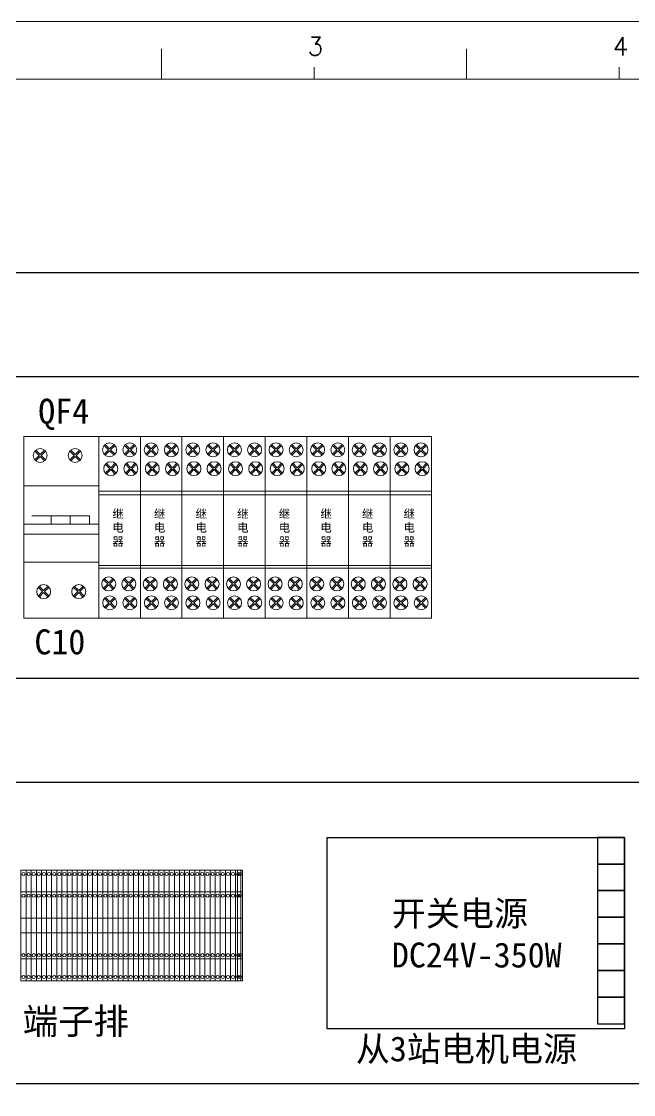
# Model space of a CAD drawing. Header units: millimetres. Extents: x 40430 to 48442, y -3636 to 4180.
# Drawn here: x 42916.2 to 43063.4, y 1406.7 to 1664.8 of the extents above; entities that cross this region are included whole.
import ezdxf

# ---------------------------------------------------------------- set-up
doc = ezdxf.new("R2010")
doc.units = ezdxf.units.MM
doc.styles.add('SIMPLEX', font='SIMPLEX')
doc.styles.get("Standard").update_dxf_attribs({"font": ''})
doc.styles.get('Standard').set_extended_font_data('SimSun')

msp = doc.modelspace()

# ---------------------------------------------------------------- linework, layer by layer
at = {"color": 7, "lineweight": 9}
for p, q in [((42949.9, 1650.86), (42949.9, 1658.19)), ((43023.23, 1650.86), (43023.23, 1658.19)), ((42986.57, 1650.86), (42986.57, 1653.79)), ((43059.9, 1650.86), (43059.9, 1653.79)), ((43369.39, 1650.86), (42810.03, 1650.86))]:
    msp.add_line(p, q, dxfattribs=at)
at = {"lineweight": -2}
for p, q in [((42838.94, 1604.38), (43338.94, 1604.38)), ((42863.94, 1579.38), (43313.94, 1579.38)), ((42863.94, 1506.88), (43313.94, 1506.88)), ((42863.94, 1481.88), (43313.94, 1481.88)), ((42863.94, 1409.38), (43313.94, 1409.38))]:
    msp.add_line(p, q, dxfattribs=at)
at = {"linetype": 'ByBlock', "lineweight": 9}
for p, q in [((42919.43, 1561.47), (42920.49, 1560.41)), ((42919.67, 1561.71), (42920.73, 1560.65)), ((42921.79, 1561.71), (42920.73, 1560.65)), ((42922.03, 1561.47), (42920.97, 1560.41)), ((42927.86, 1561.47), (42928.92, 1560.41)), ((42928.1, 1561.71), (42929.16, 1560.65)), ((42930.22, 1561.71), (42929.16, 1560.65)), ((42930.46, 1561.47), (42929.4, 1560.41)), ((42936.13, 1562.83), (42937.2, 1561.77)), ((42937.2, 1561.77), (42936.13, 1560.71)), ((42936.37, 1563.07), (42937.43, 1562.01)), ((42937.43, 1561.53), (42936.37, 1560.47)), ((42938.49, 1563.07), (42937.43, 1562.01)), ((42937.43, 1561.53), (42938.49, 1560.47)), ((42938.73, 1562.83), (42937.67, 1561.77)), ((42937.67, 1561.77), (42938.73, 1560.71)), ((42940.98, 1562.83), (42942.04, 1561.77)), ((42942.04, 1561.77), (42940.98, 1560.71)), ((42941.22, 1563.07), (42942.28, 1562.01)), ((42942.28, 1561.53), (42941.22, 1560.47)), ((42943.34, 1563.07), (42942.28, 1562.01)), ((42942.28, 1561.53), (42943.34, 1560.47)), ((42943.58, 1562.83), (42942.51, 1561.77)), ((42942.51, 1561.77), (42943.58, 1560.71)), ((42946.13, 1562.83), (42947.2, 1561.77)), ((42947.2, 1561.77), (42946.13, 1560.71)), ((42946.37, 1563.07), (42947.43, 1562.01)), ((42947.43, 1561.53), (42946.37, 1560.47)), ((42948.49, 1563.07), (42947.43, 1562.01)), ((42947.43, 1561.53), (42948.49, 1560.47)), ((42948.73, 1562.83), (42947.67, 1561.77)), ((42947.67, 1561.77), (42948.73, 1560.71)), ((42950.98, 1562.83), (42952.04, 1561.77)), ((42952.04, 1561.77), (42950.98, 1560.71)), ((42951.22, 1563.07), (42952.28, 1562.01)), ((42952.28, 1561.53), (42951.22, 1560.47)), ((42953.34, 1563.07), (42952.28, 1562.01)), ((42952.28, 1561.53), (42953.34, 1560.47)), ((42953.58, 1562.83), (42952.51, 1561.77)), ((42952.51, 1561.77), (42953.58, 1560.71)), ((42956.13, 1562.83), (42957.2, 1561.77)), ((42957.2, 1561.77), (42956.13, 1560.71)), ((42956.37, 1563.07), (42957.43, 1562.01)), ((42957.43, 1561.53), (42956.37, 1560.47)), ((42958.49, 1563.07), (42957.43, 1562.01)), ((42957.43, 1561.53), (42958.49, 1560.47)), ((42958.73, 1562.83), (42957.67, 1561.77)), ((42957.67, 1561.77), (42958.73, 1560.71)), ((42960.98, 1562.83), (42962.04, 1561.77)), ((42962.04, 1561.77), (42960.98, 1560.71)), ((42961.22, 1563.07), (42962.28, 1562.01)), ((42962.28, 1561.53), (42961.22, 1560.47)), ((42963.34, 1563.07), (42962.28, 1562.01)), ((42962.28, 1561.53), (42963.34, 1560.47)), ((42963.58, 1562.83), (42962.51, 1561.77)), ((42962.51, 1561.77), (42963.58, 1560.71)), ((42966.13, 1562.83), (42967.2, 1561.77)), ((42967.2, 1561.77), (42966.13, 1560.71)), ((42966.37, 1563.07), (42967.43, 1562.01)), ((42967.43, 1561.53), (42966.37, 1560.47)), ((42968.49, 1563.07), (42967.43, 1562.01)), ((42967.43, 1561.53), (42968.49, 1560.47)), ((42968.73, 1562.83), (42967.67, 1561.77)), ((42967.67, 1561.77), (42968.73, 1560.71)), ((42970.98, 1562.83), (42972.04, 1561.77)), ((42972.04, 1561.77), (42970.98, 1560.71)), ((42971.22, 1563.07), (42972.28, 1562.01)), ((42972.28, 1561.53), (42971.22, 1560.47)), ((42973.34, 1563.07), (42972.28, 1562.01)), ((42972.28, 1561.53), (42973.34, 1560.47)), ((42973.58, 1562.83), (42972.51, 1561.77)), ((42972.51, 1561.77), (42973.58, 1560.71)), ((42976.13, 1562.83), (42977.2, 1561.77)), ((42977.2, 1561.77), (42976.13, 1560.71)), ((42976.37, 1563.07), (42977.43, 1562.01)), ((42977.43, 1561.53), (42976.37, 1560.47)), ((42978.49, 1563.07), (42977.43, 1562.01)), ((42977.43, 1561.53), (42978.49, 1560.47)), ((42978.73, 1562.83), (42977.67, 1561.77)), ((42977.67, 1561.77), (42978.73, 1560.71)), ((42980.98, 1562.83), (42982.04, 1561.77)), ((42982.04, 1561.77), (42980.98, 1560.71)), ((42981.22, 1563.07), (42982.28, 1562.01)), ((42982.28, 1561.53), (42981.22, 1560.47)), ((42983.34, 1563.07), (42982.28, 1562.01)), ((42982.28, 1561.53), (42983.34, 1560.47)), ((42983.58, 1562.83), (42982.51, 1561.77)), ((42982.51, 1561.77), (42983.58, 1560.71)), ((42986.13, 1562.83), (42987.2, 1561.77)), ((42987.2, 1561.77), (42986.13, 1560.71)), ((42986.37, 1563.07), (42987.43, 1562.01)), ((42987.43, 1561.53), (42986.37, 1560.47)), ((42988.49, 1563.07), (42987.43, 1562.01)), ((42987.43, 1561.53), (42988.49, 1560.47)), ((42988.73, 1562.83), (42987.67, 1561.77)), ((42987.67, 1561.77), (42988.73, 1560.71)), ((42990.98, 1562.83), (42992.04, 1561.77)), ((42992.04, 1561.77), (42990.98, 1560.71)), ((42991.22, 1563.07), (42992.28, 1562.01)), ((42992.28, 1561.53), (42991.22, 1560.47)), ((42993.34, 1563.07), (42992.28, 1562.01)), ((42992.28, 1561.53), (42993.34, 1560.47)), ((42993.58, 1562.83), (42992.51, 1561.77)), ((42992.51, 1561.77), (42993.58, 1560.71)), ((42996.13, 1562.83), (42997.2, 1561.77)), ((42997.2, 1561.77), (42996.13, 1560.71)), ((42996.37, 1563.07), (42997.43, 1562.01)), ((42997.43, 1561.53), (42996.37, 1560.47)), ((42998.49, 1563.07), (42997.43, 1562.01)), ((42997.43, 1561.53), (42998.49, 1560.47)), ((42998.73, 1562.83), (42997.67, 1561.77)), ((42997.67, 1561.77), (42998.73, 1560.71)), ((43000.98, 1562.83), (43002.04, 1561.77)), ((43002.04, 1561.77), (43000.98, 1560.71)), ((43001.22, 1563.07), (43002.28, 1562.01)), ((43002.28, 1561.53), (43001.22, 1560.47)), ((43003.34, 1563.07), (43002.28, 1562.01)), ((43002.28, 1561.53), (43003.34, 1560.47)), ((43003.58, 1562.83), (43002.51, 1561.77)), ((43002.51, 1561.77), (43003.58, 1560.71)), ((43006.13, 1562.83), (43007.2, 1561.77)), ((43007.2, 1561.77), (43006.13, 1560.71)), ((43006.37, 1563.07), (43007.43, 1562.01)), ((43007.43, 1561.53), (43006.37, 1560.47)), ((43008.49, 1563.07), (43007.43, 1562.01)), ((43007.43, 1561.53), (43008.49, 1560.47)), ((43008.73, 1562.83), (43007.67, 1561.77)), ((43007.67, 1561.77), (43008.73, 1560.71)), ((43010.98, 1562.83), (43012.04, 1561.77)), ((43012.04, 1561.77), (43010.98, 1560.71)), ((43011.22, 1563.07), (43012.28, 1562.01)), ((43012.28, 1561.53), (43011.22, 1560.47)), ((43013.34, 1563.07), (43012.28, 1562.01)), ((43012.28, 1561.53), (43013.34, 1560.47)), ((43013.58, 1562.83), (43012.51, 1561.77)), ((43012.51, 1561.77), (43013.58, 1560.71)), ((42920.49, 1560.41), (42919.43, 1559.35)), ((42920.73, 1560.17), (42919.67, 1559.11)), ((42920.73, 1560.17), (42921.79, 1559.11)), ((42920.97, 1560.41), (42922.03, 1559.35)), ((42928.92, 1560.41), (42927.86, 1559.35)), ((42929.16, 1560.17), (42928.1, 1559.11)), ((42929.16, 1560.17), (42930.22, 1559.11)), ((42929.4, 1560.41), (42930.46, 1559.35)), ((42936.4, 1558.29), (42937.46, 1557.23)), ((42937.46, 1557.23), (42936.4, 1556.17)), ((42936.64, 1558.53), (42937.7, 1557.47)), ((42937.7, 1556.99), (42936.64, 1555.93)), ((42938.76, 1558.53), (42937.7, 1557.47)), ((42937.7, 1556.99), (42938.76, 1555.93)), ((42939, 1558.29), (42937.94, 1557.23)), ((42937.94, 1557.23), (42939, 1556.17)), ((42941.24, 1558.29), (42942.3, 1557.23)), ((42942.3, 1557.23), (42941.24, 1556.17)), ((42941.48, 1558.53), (42942.54, 1557.47)), ((42942.54, 1556.99), (42941.48, 1555.93)), ((42943.6, 1558.53), (42942.54, 1557.47)), ((42942.54, 1556.99), (42943.6, 1555.93)), ((42943.84, 1558.29), (42942.78, 1557.23)), ((42942.78, 1557.23), (42943.84, 1556.17)), ((42946.4, 1558.29), (42947.46, 1557.23)), ((42947.46, 1557.23), (42946.4, 1556.17)), ((42946.64, 1558.53), (42947.7, 1557.47)), ((42947.7, 1556.99), (42946.64, 1555.93)), ((42948.76, 1558.53), (42947.7, 1557.47)), ((42947.7, 1556.99), (42948.76, 1555.93)), ((42949, 1558.29), (42947.94, 1557.23)), ((42947.94, 1557.23), (42949, 1556.17)), ((42951.24, 1558.29), (42952.3, 1557.23)), ((42952.3, 1557.23), (42951.24, 1556.17)), ((42951.48, 1558.53), (42952.54, 1557.47)), ((42952.54, 1556.99), (42951.48, 1555.93)), ((42953.6, 1558.53), (42952.54, 1557.47)), ((42952.54, 1556.99), (42953.6, 1555.93)), ((42953.84, 1558.29), (42952.78, 1557.23)), ((42952.78, 1557.23), (42953.84, 1556.17)), ((42956.4, 1558.29), (42957.46, 1557.23)), ((42957.46, 1557.23), (42956.4, 1556.17)), ((42956.64, 1558.53), (42957.7, 1557.47)), ((42957.7, 1556.99), (42956.64, 1555.93)), ((42958.76, 1558.53), (42957.7, 1557.47)), ((42957.7, 1556.99), (42958.76, 1555.93)), ((42959, 1558.29), (42957.94, 1557.23)), ((42957.94, 1557.23), (42959, 1556.17)), ((42961.24, 1558.29), (42962.3, 1557.23)), ((42962.3, 1557.23), (42961.24, 1556.17)), ((42961.48, 1558.53), (42962.54, 1557.47)), ((42962.54, 1556.99), (42961.48, 1555.93)), ((42963.6, 1558.53), (42962.54, 1557.47)), ((42962.54, 1556.99), (42963.6, 1555.93)), ((42963.84, 1558.29), (42962.78, 1557.23)), ((42962.78, 1557.23), (42963.84, 1556.17)), ((42966.4, 1558.29), (42967.46, 1557.23)), ((42967.46, 1557.23), (42966.4, 1556.17)), ((42966.64, 1558.53), (42967.7, 1557.47)), ((42967.7, 1556.99), (42966.64, 1555.93)), ((42968.76, 1558.53), (42967.7, 1557.47)), ((42967.7, 1556.99), (42968.76, 1555.93)), ((42969, 1558.29), (42967.94, 1557.23)), ((42967.94, 1557.23), (42969, 1556.17)), ((42971.24, 1558.29), (42972.3, 1557.23)), ((42972.3, 1557.23), (42971.24, 1556.17)), ((42971.48, 1558.53), (42972.54, 1557.47)), ((42972.54, 1556.99), (42971.48, 1555.93)), ((42973.6, 1558.53), (42972.54, 1557.47)), ((42972.54, 1556.99), (42973.6, 1555.93)), ((42973.84, 1558.29), (42972.78, 1557.23)), ((42972.78, 1557.23), (42973.84, 1556.17)), ((42976.4, 1558.29), (42977.46, 1557.23)), ((42977.46, 1557.23), (42976.4, 1556.17)), ((42976.64, 1558.53), (42977.7, 1557.47)), ((42977.7, 1556.99), (42976.64, 1555.93)), ((42978.76, 1558.53), (42977.7, 1557.47)), ((42977.7, 1556.99), (42978.76, 1555.93)), ((42979, 1558.29), (42977.94, 1557.23)), ((42977.94, 1557.23), (42979, 1556.17)), ((42981.24, 1558.29), (42982.3, 1557.23)), ((42982.3, 1557.23), (42981.24, 1556.17)), ((42981.48, 1558.53), (42982.54, 1557.47)), ((42982.54, 1556.99), (42981.48, 1555.93)), ((42983.6, 1558.53), (42982.54, 1557.47)), ((42982.54, 1556.99), (42983.6, 1555.93)), ((42983.84, 1558.29), (42982.78, 1557.23)), ((42982.78, 1557.23), (42983.84, 1556.17)), ((42986.4, 1558.29), (42987.46, 1557.23)), ((42987.46, 1557.23), (42986.4, 1556.17)), ((42986.64, 1558.53), (42987.7, 1557.47)), ((42987.7, 1556.99), (42986.64, 1555.93)), ((42988.76, 1558.53), (42987.7, 1557.47)), ((42987.7, 1556.99), (42988.76, 1555.93)), ((42989, 1558.29), (42987.94, 1557.23)), ((42987.94, 1557.23), (42989, 1556.17)), ((42991.24, 1558.29), (42992.3, 1557.23)), ((42992.3, 1557.23), (42991.24, 1556.17)), ((42991.48, 1558.53), (42992.54, 1557.47)), ((42992.54, 1556.99), (42991.48, 1555.93)), ((42993.6, 1558.53), (42992.54, 1557.47)), ((42992.54, 1556.99), (42993.6, 1555.93)), ((42993.84, 1558.29), (42992.78, 1557.23)), ((42992.78, 1557.23), (42993.84, 1556.17)), ((42996.4, 1558.29), (42997.46, 1557.23)), ((42997.46, 1557.23), (42996.4, 1556.17)), ((42996.64, 1558.53), (42997.7, 1557.47)), ((42997.7, 1556.99), (42996.64, 1555.93)), ((42998.76, 1558.53), (42997.7, 1557.47)), ((42997.7, 1556.99), (42998.76, 1555.93)), ((42999, 1558.29), (42997.94, 1557.23)), ((42997.94, 1557.23), (42999, 1556.17)), ((43001.24, 1558.29), (43002.3, 1557.23)), ((43002.3, 1557.23), (43001.24, 1556.17)), ((43001.48, 1558.53), (43002.54, 1557.47)), ((43002.54, 1556.99), (43001.48, 1555.93)), ((43003.6, 1558.53), (43002.54, 1557.47)), ((43002.54, 1556.99), (43003.6, 1555.93)), ((43003.84, 1558.29), (43002.78, 1557.23)), ((43002.78, 1557.23), (43003.84, 1556.17)), ((43006.4, 1558.29), (43007.46, 1557.23)), ((43007.46, 1557.23), (43006.4, 1556.17)), ((43006.64, 1558.53), (43007.7, 1557.47)), ((43007.7, 1556.99), (43006.64, 1555.93)), ((43008.76, 1558.53), (43007.7, 1557.47)), ((43007.7, 1556.99), (43008.76, 1555.93)), ((43009, 1558.29), (43007.94, 1557.23)), ((43007.94, 1557.23), (43009, 1556.17)), ((43011.24, 1558.29), (43012.3, 1557.23)), ((43012.3, 1557.23), (43011.24, 1556.17)), ((43011.48, 1558.53), (43012.54, 1557.47)), ((43012.54, 1556.99), (43011.48, 1555.93)), ((43013.6, 1558.53), (43012.54, 1557.47)), ((43012.54, 1556.99), (43013.6, 1555.93)), ((43013.84, 1558.29), (43012.78, 1557.23)), ((43012.78, 1557.23), (43013.84, 1556.17)), ((42935.91, 1530.56), (42936.97, 1529.5)), ((42936.15, 1530.8), (42937.21, 1529.74)), ((42938.27, 1530.8), (42937.21, 1529.74)), ((42938.51, 1530.56), (42937.45, 1529.5)), ((42940.75, 1530.56), (42941.81, 1529.5)), ((42940.99, 1530.8), (42942.05, 1529.74)), ((42943.11, 1530.8), (42942.05, 1529.74)), ((42943.35, 1530.56), (42942.29, 1529.5)), ((42945.91, 1530.56), (42946.97, 1529.5)), ((42946.15, 1530.8), (42947.21, 1529.74)), ((42948.27, 1530.8), (42947.21, 1529.74)), ((42948.51, 1530.56), (42947.45, 1529.5)), ((42950.75, 1530.56), (42951.81, 1529.5)), ((42950.99, 1530.8), (42952.05, 1529.74)), ((42953.11, 1530.8), (42952.05, 1529.74)), ((42953.35, 1530.56), (42952.29, 1529.5)), ((42955.91, 1530.56), (42956.97, 1529.5)), ((42956.15, 1530.8), (42957.21, 1529.74)), ((42958.27, 1530.8), (42957.21, 1529.74)), ((42958.51, 1530.56), (42957.45, 1529.5)), ((42960.75, 1530.56), (42961.81, 1529.5)), ((42960.99, 1530.8), (42962.05, 1529.74)), ((42963.11, 1530.8), (42962.05, 1529.74)), ((42963.35, 1530.56), (42962.29, 1529.5)), ((42965.91, 1530.56), (42966.97, 1529.5)), ((42966.15, 1530.8), (42967.21, 1529.74)), ((42968.27, 1530.8), (42967.21, 1529.74)), ((42968.51, 1530.56), (42967.45, 1529.5)), ((42970.75, 1530.56), (42971.81, 1529.5)), ((42970.99, 1530.8), (42972.05, 1529.74)), ((42973.11, 1530.8), (42972.05, 1529.74)), ((42973.35, 1530.56), (42972.29, 1529.5)), ((42975.91, 1530.56), (42976.97, 1529.5)), ((42976.15, 1530.8), (42977.21, 1529.74)), ((42978.27, 1530.8), (42977.21, 1529.74)), ((42978.51, 1530.56), (42977.45, 1529.5)), ((42980.75, 1530.56), (42981.81, 1529.5)), ((42980.99, 1530.8), (42982.05, 1529.74)), ((42983.11, 1530.8), (42982.05, 1529.74)), ((42983.35, 1530.56), (42982.29, 1529.5)), ((42985.91, 1530.56), (42986.97, 1529.5)), ((42986.15, 1530.8), (42987.21, 1529.74)), ((42988.27, 1530.8), (42987.21, 1529.74)), ((42988.51, 1530.56), (42987.45, 1529.5)), ((42990.75, 1530.56), (42991.81, 1529.5)), ((42990.99, 1530.8), (42992.05, 1529.74)), ((42993.11, 1530.8), (42992.05, 1529.74)), ((42993.35, 1530.56), (42992.29, 1529.5)), ((42995.91, 1530.56), (42996.97, 1529.5)), ((42996.15, 1530.8), (42997.21, 1529.74)), ((42998.27, 1530.8), (42997.21, 1529.74)), ((42998.51, 1530.56), (42997.45, 1529.5)), ((43000.75, 1530.56), (43001.81, 1529.5)), ((43000.99, 1530.8), (43002.05, 1529.74)), ((43003.11, 1530.8), (43002.05, 1529.74)), ((43003.35, 1530.56), (43002.29, 1529.5)), ((43005.91, 1530.56), (43006.97, 1529.5)), ((43006.15, 1530.8), (43007.21, 1529.74)), ((43008.27, 1530.8), (43007.21, 1529.74)), ((43008.51, 1530.56), (43007.45, 1529.5)), ((43010.75, 1530.56), (43011.81, 1529.5)), ((43010.99, 1530.8), (43012.05, 1529.74)), ((43013.11, 1530.8), (43012.05, 1529.74)), ((43013.35, 1530.56), (43012.29, 1529.5)), ((42920.28, 1528.72), (42921.34, 1527.66)), ((42920.52, 1528.96), (42921.58, 1527.9)), ((42922.64, 1528.96), (42921.58, 1527.9)), ((42922.88, 1528.72), (42921.82, 1527.66)), ((42928.71, 1528.72), (42929.77, 1527.66)), ((42928.95, 1528.96), (42930.01, 1527.9)), ((42931.07, 1528.96), (42930.01, 1527.9)), ((42931.31, 1528.72), (42930.25, 1527.66)), ((42936.97, 1529.5), (42935.91, 1528.44)), ((42937.21, 1529.26), (42936.15, 1528.2)), ((42937.21, 1529.26), (42938.27, 1528.2)), ((42937.45, 1529.5), (42938.51, 1528.44)), ((42941.81, 1529.5), (42940.75, 1528.44)), ((42942.05, 1529.26), (42940.99, 1528.2)), ((42942.05, 1529.26), (42943.11, 1528.2)), ((42942.29, 1529.5), (42943.35, 1528.44)), ((42946.97, 1529.5), (42945.91, 1528.44)), ((42947.21, 1529.26), (42946.15, 1528.2)), ((42947.21, 1529.26), (42948.27, 1528.2)), ((42947.45, 1529.5), (42948.51, 1528.44)), ((42951.81, 1529.5), (42950.75, 1528.44)), ((42952.05, 1529.26), (42950.99, 1528.2)), ((42952.05, 1529.26), (42953.11, 1528.2)), ((42952.29, 1529.5), (42953.35, 1528.44)), ((42956.97, 1529.5), (42955.91, 1528.44)), ((42957.21, 1529.26), (42956.15, 1528.2)), ((42957.21, 1529.26), (42958.27, 1528.2)), ((42957.45, 1529.5), (42958.51, 1528.44)), ((42961.81, 1529.5), (42960.75, 1528.44)), ((42962.05, 1529.26), (42960.99, 1528.2)), ((42962.05, 1529.26), (42963.11, 1528.2)), ((42962.29, 1529.5), (42963.35, 1528.44)), ((42966.97, 1529.5), (42965.91, 1528.44)), ((42967.21, 1529.26), (42966.15, 1528.2)), ((42967.21, 1529.26), (42968.27, 1528.2)), ((42967.45, 1529.5), (42968.51, 1528.44)), ((42971.81, 1529.5), (42970.75, 1528.44)), ((42972.05, 1529.26), (42970.99, 1528.2)), ((42972.05, 1529.26), (42973.11, 1528.2)), ((42972.29, 1529.5), (42973.35, 1528.44)), ((42976.97, 1529.5), (42975.91, 1528.44)), ((42977.21, 1529.26), (42976.15, 1528.2)), ((42977.21, 1529.26), (42978.27, 1528.2)), ((42977.45, 1529.5), (42978.51, 1528.44)), ((42981.81, 1529.5), (42980.75, 1528.44)), ((42982.05, 1529.26), (42980.99, 1528.2)), ((42982.05, 1529.26), (42983.11, 1528.2)), ((42982.29, 1529.5), (42983.35, 1528.44)), ((42986.97, 1529.5), (42985.91, 1528.44)), ((42987.21, 1529.26), (42986.15, 1528.2)), ((42987.21, 1529.26), (42988.27, 1528.2)), ((42987.45, 1529.5), (42988.51, 1528.44)), ((42991.81, 1529.5), (42990.75, 1528.44)), ((42992.05, 1529.26), (42990.99, 1528.2)), ((42992.05, 1529.26), (42993.11, 1528.2)), ((42992.29, 1529.5), (42993.35, 1528.44)), ((42996.97, 1529.5), (42995.91, 1528.44)), ((42997.21, 1529.26), (42996.15, 1528.2)), ((42997.21, 1529.26), (42998.27, 1528.2)), ((42997.45, 1529.5), (42998.51, 1528.44)), ((43001.81, 1529.5), (43000.75, 1528.44)), ((43002.05, 1529.26), (43000.99, 1528.2)), ((43002.05, 1529.26), (43003.11, 1528.2)), ((43002.29, 1529.5), (43003.35, 1528.44)), ((43006.97, 1529.5), (43005.91, 1528.44)), ((43007.21, 1529.26), (43006.15, 1528.2)), ((43007.21, 1529.26), (43008.27, 1528.2)), ((43007.45, 1529.5), (43008.51, 1528.44)), ((43011.81, 1529.5), (43010.75, 1528.44)), ((43012.05, 1529.26), (43010.99, 1528.2)), ((43012.05, 1529.26), (43013.11, 1528.2)), ((43012.29, 1529.5), (43013.35, 1528.44)), ((42921.34, 1527.66), (42920.28, 1526.6)), ((42921.58, 1527.42), (42920.52, 1526.36)), ((42921.58, 1527.42), (42922.64, 1526.36)), ((42921.82, 1527.66), (42922.88, 1526.6)), ((42929.77, 1527.66), (42928.71, 1526.6)), ((42930.01, 1527.42), (42928.95, 1526.36)), ((42930.01, 1527.42), (42931.07, 1526.36)), ((42930.25, 1527.66), (42931.31, 1526.6)), ((42936.17, 1526.02), (42937.23, 1524.96)), ((42936.41, 1526.26), (42937.47, 1525.2)), ((42938.53, 1526.26), (42937.47, 1525.2)), ((42938.77, 1526.02), (42937.71, 1524.96)), ((42941.01, 1526.02), (42942.07, 1524.96)), ((42941.25, 1526.26), (42942.31, 1525.2)), ((42943.37, 1526.26), (42942.31, 1525.2)), ((42943.61, 1526.02), (42942.55, 1524.96)), ((42946.17, 1526.02), (42947.23, 1524.96)), ((42946.41, 1526.26), (42947.47, 1525.2)), ((42948.53, 1526.26), (42947.47, 1525.2)), ((42948.77, 1526.02), (42947.71, 1524.96)), ((42951.01, 1526.02), (42952.07, 1524.96)), ((42951.25, 1526.26), (42952.31, 1525.2)), ((42953.37, 1526.26), (42952.31, 1525.2)), ((42953.61, 1526.02), (42952.55, 1524.96)), ((42956.17, 1526.02), (42957.23, 1524.96)), ((42956.41, 1526.26), (42957.47, 1525.2)), ((42958.53, 1526.26), (42957.47, 1525.2)), ((42958.77, 1526.02), (42957.71, 1524.96)), ((42961.01, 1526.02), (42962.07, 1524.96)), ((42961.25, 1526.26), (42962.31, 1525.2)), ((42963.37, 1526.26), (42962.31, 1525.2)), ((42963.61, 1526.02), (42962.55, 1524.96)), ((42966.17, 1526.02), (42967.23, 1524.96)), ((42966.41, 1526.26), (42967.47, 1525.2)), ((42968.53, 1526.26), (42967.47, 1525.2)), ((42968.77, 1526.02), (42967.71, 1524.96)), ((42971.01, 1526.02), (42972.07, 1524.96)), ((42971.25, 1526.26), (42972.31, 1525.2)), ((42973.37, 1526.26), (42972.31, 1525.2)), ((42973.61, 1526.02), (42972.55, 1524.96)), ((42976.17, 1526.02), (42977.23, 1524.96)), ((42976.41, 1526.26), (42977.47, 1525.2)), ((42978.53, 1526.26), (42977.47, 1525.2)), ((42978.77, 1526.02), (42977.71, 1524.96)), ((42981.01, 1526.02), (42982.07, 1524.96)), ((42981.25, 1526.26), (42982.31, 1525.2)), ((42983.37, 1526.26), (42982.31, 1525.2)), ((42983.61, 1526.02), (42982.55, 1524.96)), ((42986.17, 1526.02), (42987.23, 1524.96)), ((42986.41, 1526.26), (42987.47, 1525.2)), ((42988.53, 1526.26), (42987.47, 1525.2)), ((42988.77, 1526.02), (42987.71, 1524.96)), ((42991.01, 1526.02), (42992.07, 1524.96)), ((42991.25, 1526.26), (42992.31, 1525.2)), ((42993.37, 1526.26), (42992.31, 1525.2)), ((42993.61, 1526.02), (42992.55, 1524.96)), ((42996.17, 1526.02), (42997.23, 1524.96)), ((42996.41, 1526.26), (42997.47, 1525.2)), ((42998.53, 1526.26), (42997.47, 1525.2)), ((42998.77, 1526.02), (42997.71, 1524.96)), ((43001.01, 1526.02), (43002.07, 1524.96)), ((43001.25, 1526.26), (43002.31, 1525.2)), ((43003.37, 1526.26), (43002.31, 1525.2)), ((43003.61, 1526.02), (43002.55, 1524.96)), ((43006.17, 1526.02), (43007.23, 1524.96)), ((43006.41, 1526.26), (43007.47, 1525.2)), ((43008.53, 1526.26), (43007.47, 1525.2)), ((43008.77, 1526.02), (43007.71, 1524.96)), ((43011.01, 1526.02), (43012.07, 1524.96)), ((43011.25, 1526.26), (43012.31, 1525.2)), ((43013.37, 1526.26), (43012.31, 1525.2)), ((43013.61, 1526.02), (43012.55, 1524.96)), ((42937.23, 1524.96), (42936.17, 1523.9)), ((42937.47, 1524.72), (42936.41, 1523.66)), ((42937.47, 1524.72), (42938.53, 1523.66)), ((42937.71, 1524.96), (42938.77, 1523.9)), ((42942.07, 1524.96), (42941.01, 1523.9)), ((42942.31, 1524.72), (42941.25, 1523.66)), ((42942.31, 1524.72), (42943.37, 1523.66)), ((42942.55, 1524.96), (42943.61, 1523.9)), ((42947.23, 1524.96), (42946.17, 1523.9)), ((42947.47, 1524.72), (42946.41, 1523.66)), ((42947.47, 1524.72), (42948.53, 1523.66)), ((42947.71, 1524.96), (42948.77, 1523.9)), ((42952.07, 1524.96), (42951.01, 1523.9)), ((42952.31, 1524.72), (42951.25, 1523.66)), ((42952.31, 1524.72), (42953.37, 1523.66)), ((42952.55, 1524.96), (42953.61, 1523.9)), ((42957.23, 1524.96), (42956.17, 1523.9)), ((42957.47, 1524.72), (42956.41, 1523.66)), ((42957.47, 1524.72), (42958.53, 1523.66)), ((42957.71, 1524.96), (42958.77, 1523.9)), ((42962.07, 1524.96), (42961.01, 1523.9)), ((42962.31, 1524.72), (42961.25, 1523.66)), ((42962.31, 1524.72), (42963.37, 1523.66)), ((42962.55, 1524.96), (42963.61, 1523.9)), ((42967.23, 1524.96), (42966.17, 1523.9)), ((42967.47, 1524.72), (42966.41, 1523.66)), ((42967.47, 1524.72), (42968.53, 1523.66)), ((42967.71, 1524.96), (42968.77, 1523.9)), ((42972.07, 1524.96), (42971.01, 1523.9)), ((42972.31, 1524.72), (42971.25, 1523.66)), ((42972.31, 1524.72), (42973.37, 1523.66)), ((42972.55, 1524.96), (42973.61, 1523.9)), ((42977.23, 1524.96), (42976.17, 1523.9)), ((42977.47, 1524.72), (42976.41, 1523.66)), ((42977.47, 1524.72), (42978.53, 1523.66)), ((42977.71, 1524.96), (42978.77, 1523.9)), ((42982.07, 1524.96), (42981.01, 1523.9)), ((42982.31, 1524.72), (42981.25, 1523.66)), ((42982.31, 1524.72), (42983.37, 1523.66)), ((42982.55, 1524.96), (42983.61, 1523.9)), ((42987.23, 1524.96), (42986.17, 1523.9)), ((42987.47, 1524.72), (42986.41, 1523.66)), ((42987.47, 1524.72), (42988.53, 1523.66)), ((42987.71, 1524.96), (42988.77, 1523.9)), ((42992.07, 1524.96), (42991.01, 1523.9)), ((42992.31, 1524.72), (42991.25, 1523.66)), ((42992.31, 1524.72), (42993.37, 1523.66)), ((42992.55, 1524.96), (42993.61, 1523.9)), ((42997.23, 1524.96), (42996.17, 1523.9)), ((42997.47, 1524.72), (42996.41, 1523.66)), ((42997.47, 1524.72), (42998.53, 1523.66)), ((42997.71, 1524.96), (42998.77, 1523.9)), ((43002.07, 1524.96), (43001.01, 1523.9)), ((43002.31, 1524.72), (43001.25, 1523.66)), ((43002.31, 1524.72), (43003.37, 1523.66)), ((43002.55, 1524.96), (43003.61, 1523.9)), ((43007.23, 1524.96), (43006.17, 1523.9)), ((43007.47, 1524.72), (43006.41, 1523.66)), ((43007.47, 1524.72), (43008.53, 1523.66)), ((43007.71, 1524.96), (43008.77, 1523.9)), ((43012.07, 1524.96), (43011.01, 1523.9)), ((43012.31, 1524.72), (43011.25, 1523.66)), ((43012.31, 1524.72), (43013.37, 1523.66)), ((43012.55, 1524.96), (43013.61, 1523.9))]:
    msp.add_line(p, q, dxfattribs=at)
at = {"color": 0, "lineweight": 9}
for p, q in [((42944.83, 1551.83), (42934.83, 1551.83)), ((42934.83, 1550.96), (42944.83, 1550.96)), ((42954.83, 1551.83), (42944.83, 1551.83)), ((42944.83, 1550.96), (42954.83, 1550.96)), ((42964.83, 1551.83), (42954.83, 1551.83)), ((42954.83, 1550.96), (42964.83, 1550.96)), ((42974.83, 1551.83), (42964.83, 1551.83)), ((42964.83, 1550.96), (42974.83, 1550.96)), ((42984.83, 1551.83), (42974.83, 1551.83)), ((42974.83, 1550.96), (42984.83, 1550.96)), ((42994.83, 1551.83), (42984.83, 1551.83)), ((42984.83, 1550.96), (42994.83, 1550.96)), ((43004.83, 1551.83), (42994.83, 1551.83)), ((42994.83, 1550.96), (43004.83, 1550.96)), ((43014.83, 1551.83), (43004.83, 1551.83)), ((43004.83, 1550.96), (43014.83, 1550.96)), ((42934.83, 1533.97), (42944.83, 1533.97)), ((42934.83, 1533.27), (42944.83, 1533.27)), ((42944.83, 1533.97), (42954.83, 1533.97)), ((42944.83, 1533.27), (42954.83, 1533.27)), ((42954.83, 1533.97), (42964.83, 1533.97)), ((42954.83, 1533.27), (42964.83, 1533.27)), ((42964.83, 1533.97), (42974.83, 1533.97)), ((42964.83, 1533.27), (42974.83, 1533.27)), ((42974.83, 1533.97), (42984.83, 1533.97)), ((42974.83, 1533.27), (42984.83, 1533.27)), ((42984.83, 1533.97), (42994.83, 1533.97)), ((42984.83, 1533.27), (42994.83, 1533.27)), ((42994.83, 1533.97), (43004.83, 1533.97)), ((42994.83, 1533.27), (43004.83, 1533.27)), ((43004.83, 1533.97), (43014.83, 1533.97)), ((43004.83, 1533.27), (43014.83, 1533.27)), ((42916.13, 1455.43), (42917.36, 1455.43)), ((42917.36, 1455.43), (42918.59, 1455.43)), ((42918.59, 1455.43), (42919.82, 1455.43)), ((42919.82, 1455.43), (42921.04, 1455.43)), ((42921.04, 1455.43), (42922.27, 1455.43)), ((42922.27, 1455.43), (42923.5, 1455.43)), ((42923.5, 1455.43), (42924.73, 1455.43)), ((42924.73, 1455.43), (42925.96, 1455.43)), ((42925.96, 1455.43), (42927.19, 1455.43)), ((42927.19, 1455.43), (42928.42, 1455.43)), ((42928.42, 1455.43), (42929.64, 1455.43)), ((42929.64, 1455.43), (42930.87, 1455.43)), ((42930.87, 1455.43), (42932.1, 1455.43)), ((42932.1, 1455.43), (42933.33, 1455.43)), ((42933.33, 1455.43), (42934.56, 1455.43)), ((42934.56, 1455.43), (42935.79, 1455.43)), ((42935.79, 1455.43), (42937.02, 1455.43)), ((42937.02, 1455.43), (42938.24, 1455.43)), ((42938.24, 1455.43), (42939.47, 1455.43)), ((42939.47, 1455.43), (42940.7, 1455.43)), ((42940.7, 1455.43), (42941.93, 1455.43)), ((42941.93, 1455.43), (42943.16, 1455.43)), ((42943.16, 1455.43), (42944.39, 1455.43)), ((42944.39, 1455.43), (42945.61, 1455.43)), ((42945.61, 1455.43), (42946.84, 1455.43)), ((42946.84, 1455.43), (42948.07, 1455.43)), ((42948.07, 1455.43), (42949.3, 1455.43)), ((42949.3, 1455.43), (42950.53, 1455.43)), ((42950.53, 1455.43), (42951.76, 1455.43)), ((42951.76, 1455.43), (42952.99, 1455.43)), ((42952.99, 1455.43), (42954.21, 1455.43)), ((42954.21, 1455.43), (42955.44, 1455.43)), ((42955.44, 1455.43), (42956.67, 1455.43)), ((42956.67, 1455.43), (42957.9, 1455.43)), ((42957.9, 1455.43), (42959.13, 1455.43)), ((42959.13, 1455.43), (42960.36, 1455.43)), ((42960.36, 1455.43), (42961.59, 1455.43)), ((42961.59, 1455.43), (42962.81, 1455.43)), ((42962.81, 1455.43), (42964.04, 1455.43)), ((42964.04, 1455.43), (42965.27, 1455.43)), ((42965.27, 1455.43), (42966.5, 1455.43)), ((42966.5, 1455.43), (42967.73, 1455.43)), ((42967.73, 1455.43), (42968.96, 1455.43)), ((42968.17, 1455.43), (42969.39, 1455.43)), ((42916.13, 1449.13), (42917.36, 1449.13)), ((42917.36, 1449.13), (42918.59, 1449.13)), ((42918.59, 1449.13), (42919.82, 1449.13)), ((42919.82, 1449.13), (42921.04, 1449.13)), ((42921.04, 1449.13), (42922.27, 1449.13)), ((42922.27, 1449.13), (42923.5, 1449.13)), ((42923.5, 1449.13), (42924.73, 1449.13)), ((42924.73, 1449.13), (42925.96, 1449.13)), ((42925.96, 1449.13), (42927.19, 1449.13)), ((42927.19, 1449.13), (42928.42, 1449.13)), ((42928.42, 1449.13), (42929.64, 1449.13)), ((42929.64, 1449.13), (42930.87, 1449.13)), ((42930.87, 1449.13), (42932.1, 1449.13)), ((42932.1, 1449.13), (42933.33, 1449.13)), ((42933.33, 1449.13), (42934.56, 1449.13)), ((42934.56, 1449.13), (42935.79, 1449.13)), ((42935.79, 1449.13), (42937.02, 1449.13)), ((42937.02, 1449.13), (42938.24, 1449.13)), ((42938.24, 1449.13), (42939.47, 1449.13)), ((42939.47, 1449.13), (42940.7, 1449.13)), ((42940.7, 1449.13), (42941.93, 1449.13)), ((42941.93, 1449.13), (42943.16, 1449.13)), ((42943.16, 1449.13), (42944.39, 1449.13)), ((42944.39, 1449.13), (42945.61, 1449.13)), ((42945.61, 1449.13), (42946.84, 1449.13)), ((42946.84, 1449.13), (42948.07, 1449.13)), ((42948.07, 1449.13), (42949.3, 1449.13)), ((42949.3, 1449.13), (42950.53, 1449.13)), ((42950.53, 1449.13), (42951.76, 1449.13)), ((42951.76, 1449.13), (42952.99, 1449.13)), ((42952.99, 1449.13), (42954.21, 1449.13)), ((42954.21, 1449.13), (42955.44, 1449.13)), ((42955.44, 1449.13), (42956.67, 1449.13)), ((42956.67, 1449.13), (42957.9, 1449.13)), ((42957.9, 1449.13), (42959.13, 1449.13)), ((42959.13, 1449.13), (42960.36, 1449.13)), ((42960.36, 1449.13), (42961.59, 1449.13)), ((42961.59, 1449.13), (42962.81, 1449.13)), ((42962.81, 1449.13), (42964.04, 1449.13)), ((42964.04, 1449.13), (42965.27, 1449.13)), ((42965.27, 1449.13), (42966.5, 1449.13)), ((42966.5, 1449.13), (42967.73, 1449.13)), ((42967.73, 1449.13), (42968.96, 1449.13)), ((42968.17, 1449.13), (42969.39, 1449.13)), ((42916.13, 1445.62), (42917.36, 1445.62)), ((42917.36, 1445.62), (42918.59, 1445.62)), ((42918.59, 1445.62), (42919.82, 1445.62)), ((42919.82, 1445.62), (42921.04, 1445.62)), ((42921.04, 1445.62), (42922.27, 1445.62)), ((42922.27, 1445.62), (42923.5, 1445.62)), ((42923.5, 1445.62), (42924.73, 1445.62)), ((42924.73, 1445.62), (42925.96, 1445.62)), ((42925.96, 1445.62), (42927.19, 1445.62)), ((42927.19, 1445.62), (42928.42, 1445.62)), ((42928.42, 1445.62), (42929.64, 1445.62)), ((42929.64, 1445.62), (42930.87, 1445.62)), ((42930.87, 1445.62), (42932.1, 1445.62)), ((42932.1, 1445.62), (42933.33, 1445.62)), ((42933.33, 1445.62), (42934.56, 1445.62)), ((42934.56, 1445.62), (42935.79, 1445.62)), ((42935.79, 1445.62), (42937.02, 1445.62)), ((42937.02, 1445.62), (42938.24, 1445.62)), ((42938.24, 1445.62), (42939.47, 1445.62)), ((42939.47, 1445.62), (42940.7, 1445.62)), ((42940.7, 1445.62), (42941.93, 1445.62)), ((42941.93, 1445.62), (42943.16, 1445.62)), ((42943.16, 1445.62), (42944.39, 1445.62)), ((42944.39, 1445.62), (42945.61, 1445.62)), ((42945.61, 1445.62), (42946.84, 1445.62)), ((42946.84, 1445.62), (42948.07, 1445.62)), ((42948.07, 1445.62), (42949.3, 1445.62)), ((42949.3, 1445.62), (42950.53, 1445.62)), ((42950.53, 1445.62), (42951.76, 1445.62)), ((42951.76, 1445.62), (42952.99, 1445.62)), ((42952.99, 1445.62), (42954.21, 1445.62)), ((42954.21, 1445.62), (42955.44, 1445.62)), ((42955.44, 1445.62), (42956.67, 1445.62)), ((42956.67, 1445.62), (42957.9, 1445.62)), ((42957.9, 1445.62), (42959.13, 1445.62)), ((42959.13, 1445.62), (42960.36, 1445.62)), ((42960.36, 1445.62), (42961.59, 1445.62)), ((42961.59, 1445.62), (42962.81, 1445.62)), ((42962.81, 1445.62), (42964.04, 1445.62)), ((42964.04, 1445.62), (42965.27, 1445.62)), ((42965.27, 1445.62), (42966.5, 1445.62)), ((42966.5, 1445.62), (42967.73, 1445.62)), ((42967.73, 1445.62), (42968.96, 1445.62)), ((42968.17, 1445.62), (42969.39, 1445.62)), ((42916.13, 1439.32), (42917.36, 1439.32)), ((42917.36, 1439.32), (42918.59, 1439.32)), ((42918.59, 1439.32), (42919.82, 1439.32)), ((42919.82, 1439.32), (42921.04, 1439.32)), ((42921.04, 1439.32), (42922.27, 1439.32)), ((42922.27, 1439.32), (42923.5, 1439.32)), ((42923.5, 1439.32), (42924.73, 1439.32)), ((42924.73, 1439.32), (42925.96, 1439.32)), ((42925.96, 1439.32), (42927.19, 1439.32)), ((42927.19, 1439.32), (42928.42, 1439.32)), ((42928.42, 1439.32), (42929.64, 1439.32)), ((42929.64, 1439.32), (42930.87, 1439.32)), ((42930.87, 1439.32), (42932.1, 1439.32)), ((42932.1, 1439.32), (42933.33, 1439.32)), ((42933.33, 1439.32), (42934.56, 1439.32)), ((42934.56, 1439.32), (42935.79, 1439.32)), ((42935.79, 1439.32), (42937.02, 1439.32)), ((42937.02, 1439.32), (42938.24, 1439.32)), ((42938.24, 1439.32), (42939.47, 1439.32)), ((42939.47, 1439.32), (42940.7, 1439.32)), ((42940.7, 1439.32), (42941.93, 1439.32)), ((42941.93, 1439.32), (42943.16, 1439.32)), ((42943.16, 1439.32), (42944.39, 1439.32)), ((42944.39, 1439.32), (42945.61, 1439.32)), ((42945.61, 1439.32), (42946.84, 1439.32)), ((42946.84, 1439.32), (42948.07, 1439.32)), ((42948.07, 1439.32), (42949.3, 1439.32)), ((42949.3, 1439.32), (42950.53, 1439.32)), ((42950.53, 1439.32), (42951.76, 1439.32)), ((42951.76, 1439.32), (42952.99, 1439.32)), ((42952.99, 1439.32), (42954.21, 1439.32)), ((42954.21, 1439.32), (42955.44, 1439.32)), ((42955.44, 1439.32), (42956.67, 1439.32)), ((42956.67, 1439.32), (42957.9, 1439.32)), ((42957.9, 1439.32), (42959.13, 1439.32)), ((42959.13, 1439.32), (42960.36, 1439.32)), ((42960.36, 1439.32), (42961.59, 1439.32)), ((42961.59, 1439.32), (42962.81, 1439.32)), ((42962.81, 1439.32), (42964.04, 1439.32)), ((42964.04, 1439.32), (42965.27, 1439.32)), ((42965.27, 1439.32), (42966.5, 1439.32)), ((42966.5, 1439.32), (42967.73, 1439.32)), ((42967.73, 1439.32), (42968.96, 1439.32)), ((42968.17, 1439.32), (42969.39, 1439.32))]:
    msp.add_line(p, q, dxfattribs=at)
at = {"color": 0, "linetype": 'ByBlock', "lineweight": 9}
for p, q in [((42918.73, 1545.9), (42923.36, 1545.9)), ((42923.36, 1543.91), (42923.36, 1545.9)), ((42923.36, 1545.9), (42927.99, 1545.9)), ((42923.36, 1543.91), (42923.36, 1545.9)), ((42923.36, 1545.9), (42923.36, 1543.91)), ((42927.99, 1543.91), (42927.99, 1545.9)), ((42927.99, 1545.9), (42932.61, 1545.9)), ((42927.99, 1545.9), (42927.99, 1543.91)), ((42932.61, 1545.9), (42932.61, 1543.91)), ((42916.83, 1543.91), (42931.23, 1543.91)), ((42934.83, 1543.91), (42931.23, 1543.91)), ((42934.83, 1541.47), (42916.83, 1541.47))]:
    msp.add_line(p, q, dxfattribs=at)
at = {"lineweight": 9}
msp.add_lwpolyline([(42795.88, 1257.72), (43383.18, 1257.72), (43383.18, 1664.77), (42795.88, 1664.77)], close=True, dxfattribs=at)
at = {"color": 0, "linetype": 'ByBlock', "lineweight": 9}
for points in [[(42934.83, 1521.27), (42916.83, 1521.27), (42916.83, 1564.95), (42934.83, 1564.95)], [(42934.83, 1553.08), (42916.83, 1553.08), (42916.83, 1534.74), (42934.83, 1534.74)]]:
    msp.add_lwpolyline(points, close=True, dxfattribs=at)
for points in [[(42944.83, 1533.97), (42944.83, 1521.27), (42934.83, 1521.27), (42934.83, 1564.95), (42944.83, 1564.95), (42944.83, 1533.97)], [(42944.83, 1533.97), (42944.83, 1564.95), (42954.83, 1564.95), (42954.83, 1521.27), (42944.83, 1521.27), (42944.83, 1533.97)], [(42964.83, 1533.97), (42964.83, 1521.27), (42954.83, 1521.27), (42954.83, 1564.95), (42964.83, 1564.95), (42964.83, 1533.97)], [(42964.83, 1533.97), (42964.83, 1564.95), (42974.83, 1564.95), (42974.83, 1521.27), (42964.83, 1521.27), (42964.83, 1533.97)], [(42984.83, 1533.97), (42984.83, 1521.27), (42974.83, 1521.27), (42974.83, 1564.95), (42984.83, 1564.95), (42984.83, 1533.97)], [(42984.83, 1533.97), (42984.83, 1564.95), (42994.83, 1564.95), (42994.83, 1521.27), (42984.83, 1521.27), (42984.83, 1533.97)], [(43004.83, 1533.97), (43004.83, 1521.27), (42994.83, 1521.27), (42994.83, 1564.95), (43004.83, 1564.95), (43004.83, 1533.97)], [(43004.83, 1533.97), (43004.83, 1564.95), (43014.83, 1564.95), (43014.83, 1521.27), (43004.83, 1521.27), (43004.83, 1533.97)]]:
    msp.add_lwpolyline(points, dxfattribs=at)
at = {"linetype": 'ByBlock', "lineweight": -2}
for points in [[(42989.71, 1468.55), (43061.21, 1468.55), (43061.21, 1422.55), (42989.71, 1422.55)], [(43061.21, 1468.55), (43054.73, 1468.55), (43054.73, 1462.15), (43061.21, 1462.15)], [(43061.21, 1462.15), (43054.73, 1462.15), (43054.73, 1455.75), (43061.21, 1455.75)], [(43061.21, 1455.75), (43054.73, 1455.75), (43054.73, 1449.35), (43061.21, 1449.35)], [(43061.21, 1449.35), (43054.73, 1449.35), (43054.73, 1442.95), (43061.21, 1442.95)], [(43061.21, 1442.95), (43054.73, 1442.95), (43054.73, 1436.55), (43061.21, 1436.55)], [(43061.21, 1436.55), (43054.73, 1436.55), (43054.73, 1430.14), (43061.21, 1430.14)], [(43061.21, 1430.14), (43054.73, 1430.14), (43054.73, 1423.74), (43061.21, 1423.74)]]:
    msp.add_lwpolyline(points, close=True, dxfattribs=at)
at = {"color": 0, "lineweight": 9}
for points in [[(42916.13, 1460.66), (42917.36, 1460.66), (42917.36, 1434.09), (42916.13, 1434.09)], [(42917.36, 1460.66), (42918.59, 1460.66), (42918.59, 1434.09), (42917.36, 1434.09)], [(42918.59, 1460.66), (42919.82, 1460.66), (42919.82, 1434.09), (42918.59, 1434.09)], [(42919.82, 1460.66), (42921.04, 1460.66), (42921.04, 1434.09), (42919.82, 1434.09)], [(42921.04, 1460.66), (42922.27, 1460.66), (42922.27, 1434.09), (42921.04, 1434.09)], [(42922.27, 1460.66), (42923.5, 1460.66), (42923.5, 1434.09), (42922.27, 1434.09)], [(42923.5, 1460.66), (42924.73, 1460.66), (42924.73, 1434.09), (42923.5, 1434.09)], [(42924.73, 1460.66), (42925.96, 1460.66), (42925.96, 1434.09), (42924.73, 1434.09)], [(42925.96, 1460.66), (42927.19, 1460.66), (42927.19, 1434.09), (42925.96, 1434.09)], [(42927.19, 1460.66), (42928.42, 1460.66), (42928.42, 1434.09), (42927.19, 1434.09)], [(42928.42, 1460.66), (42929.64, 1460.66), (42929.64, 1434.09), (42928.42, 1434.09)], [(42929.64, 1460.66), (42930.87, 1460.66), (42930.87, 1434.09), (42929.64, 1434.09)], [(42930.87, 1460.66), (42932.1, 1460.66), (42932.1, 1434.09), (42930.87, 1434.09)], [(42932.1, 1460.66), (42933.33, 1460.66), (42933.33, 1434.09), (42932.1, 1434.09)], [(42933.33, 1460.66), (42934.56, 1460.66), (42934.56, 1434.09), (42933.33, 1434.09)], [(42934.56, 1460.66), (42935.79, 1460.66), (42935.79, 1434.09), (42934.56, 1434.09)], [(42935.79, 1460.66), (42937.02, 1460.66), (42937.02, 1434.09), (42935.79, 1434.09)], [(42937.02, 1460.66), (42938.24, 1460.66), (42938.24, 1434.09), (42937.02, 1434.09)], [(42938.24, 1460.66), (42939.47, 1460.66), (42939.47, 1434.09), (42938.24, 1434.09)], [(42939.47, 1460.66), (42940.7, 1460.66), (42940.7, 1434.09), (42939.47, 1434.09)], [(42940.7, 1460.66), (42941.93, 1460.66), (42941.93, 1434.09), (42940.7, 1434.09)], [(42941.93, 1460.66), (42943.16, 1460.66), (42943.16, 1434.09), (42941.93, 1434.09)], [(42943.16, 1460.66), (42944.39, 1460.66), (42944.39, 1434.09), (42943.16, 1434.09)], [(42944.39, 1460.66), (42945.61, 1460.66), (42945.61, 1434.09), (42944.39, 1434.09)], [(42945.61, 1460.66), (42946.84, 1460.66), (42946.84, 1434.09), (42945.61, 1434.09)], [(42946.84, 1460.66), (42948.07, 1460.66), (42948.07, 1434.09), (42946.84, 1434.09)], [(42948.07, 1460.66), (42949.3, 1460.66), (42949.3, 1434.09), (42948.07, 1434.09)], [(42949.3, 1460.66), (42950.53, 1460.66), (42950.53, 1434.09), (42949.3, 1434.09)], [(42950.53, 1460.66), (42951.76, 1460.66), (42951.76, 1434.09), (42950.53, 1434.09)], [(42951.76, 1460.66), (42952.99, 1460.66), (42952.99, 1434.09), (42951.76, 1434.09)], [(42952.99, 1460.66), (42954.21, 1460.66), (42954.21, 1434.09), (42952.99, 1434.09)], [(42954.21, 1460.66), (42955.44, 1460.66), (42955.44, 1434.09), (42954.21, 1434.09)], [(42955.44, 1460.66), (42956.67, 1460.66), (42956.67, 1434.09), (42955.44, 1434.09)], [(42956.67, 1460.66), (42957.9, 1460.66), (42957.9, 1434.09), (42956.67, 1434.09)], [(42957.9, 1460.66), (42959.13, 1460.66), (42959.13, 1434.09), (42957.9, 1434.09)], [(42959.13, 1460.66), (42960.36, 1460.66), (42960.36, 1434.09), (42959.13, 1434.09)], [(42960.36, 1460.66), (42961.59, 1460.66), (42961.59, 1434.09), (42960.36, 1434.09)], [(42961.59, 1460.66), (42962.81, 1460.66), (42962.81, 1434.09), (42961.59, 1434.09)], [(42962.81, 1460.66), (42964.04, 1460.66), (42964.04, 1434.09), (42962.81, 1434.09)], [(42964.04, 1460.66), (42965.27, 1460.66), (42965.27, 1434.09), (42964.04, 1434.09)], [(42965.27, 1460.66), (42966.5, 1460.66), (42966.5, 1434.09), (42965.27, 1434.09)], [(42966.5, 1460.66), (42967.73, 1460.66), (42967.73, 1434.09), (42966.5, 1434.09)], [(42967.73, 1460.66), (42968.96, 1460.66), (42968.96, 1434.09), (42967.73, 1434.09)], [(42968.17, 1460.66), (42969.39, 1460.66), (42969.39, 1434.09), (42968.17, 1434.09)]]:
    msp.add_lwpolyline(points, close=True, dxfattribs=at)
at = {"linetype": 'ByBlock', "lineweight": 9}
for centre in [(42920.73, 1560.41), (42929.16, 1560.41), (42937.43, 1561.77), (42942.28, 1561.77), (42947.43, 1561.77), (42952.28, 1561.77), (42957.43, 1561.77), (42962.28, 1561.77), (42967.43, 1561.77), (42972.28, 1561.77), (42977.43, 1561.77), (42982.28, 1561.77), (42987.43, 1561.77), (42992.28, 1561.77), (42997.43, 1561.77), (43002.28, 1561.77), (43007.43, 1561.77), (43012.28, 1561.77), (42937.7, 1557.23), (42942.54, 1557.23), (42947.7, 1557.23), (42952.54, 1557.23), (42957.7, 1557.23), (42962.54, 1557.23), (42967.7, 1557.23), (42972.54, 1557.23), (42977.7, 1557.23), (42982.54, 1557.23), (42987.7, 1557.23), (42992.54, 1557.23), (42997.7, 1557.23), (43002.54, 1557.23), (43007.7, 1557.23), (43012.54, 1557.23), (42937.21, 1529.5), (42942.05, 1529.5), (42947.21, 1529.5), (42952.05, 1529.5), (42957.21, 1529.5), (42962.05, 1529.5), (42967.21, 1529.5), (42972.05, 1529.5), (42977.21, 1529.5), (42982.05, 1529.5), (42987.21, 1529.5), (42992.05, 1529.5), (42997.21, 1529.5), (43002.05, 1529.5), (43007.21, 1529.5), (43012.05, 1529.5), (42921.58, 1527.66), (42930.01, 1527.66), (42937.47, 1524.96), (42942.31, 1524.96), (42947.47, 1524.96), (42952.31, 1524.96), (42957.47, 1524.96), (42962.31, 1524.96), (42967.47, 1524.96), (42972.31, 1524.96), (42977.47, 1524.96), (42982.31, 1524.96), (42987.47, 1524.96), (42992.31, 1524.96), (42997.47, 1524.96), (43002.31, 1524.96), (43007.47, 1524.96), (43012.31, 1524.96)]:
    msp.add_circle(centre, 1.68, dxfattribs=at)
at = {"color": 0, "lineweight": 9}
for centre in [(42916.74, 1459.75), (42917.97, 1459.75), (42919.2, 1459.75), (42920.43, 1459.75), (42921.66, 1459.75), (42922.88, 1459.75), (42924.11, 1459.75), (42925.34, 1459.75), (42926.57, 1459.75), (42927.8, 1459.75), (42929.03, 1459.75), (42930.26, 1459.75), (42931.48, 1459.75), (42932.71, 1459.75), (42933.94, 1459.75), (42935.17, 1459.75), (42936.4, 1459.75), (42937.63, 1459.75), (42938.85, 1459.75), (42940.08, 1459.75), (42941.31, 1459.75), (42942.54, 1459.75), (42943.77, 1459.75), (42945, 1459.75), (42946.23, 1459.75), (42947.45, 1459.75), (42948.68, 1459.75), (42949.91, 1459.75), (42951.14, 1459.75), (42952.37, 1459.75), (42953.6, 1459.75), (42954.83, 1459.75), (42956.05, 1459.75), (42957.28, 1459.75), (42958.51, 1459.75), (42959.74, 1459.75), (42960.97, 1459.75), (42962.2, 1459.75), (42963.42, 1459.75), (42964.65, 1459.75), (42965.88, 1459.75), (42967.11, 1459.75), (42968.34, 1459.75), (42968.78, 1459.75), (42916.74, 1454.53), (42917.97, 1454.53), (42919.2, 1454.53), (42920.43, 1454.53), (42921.66, 1454.53), (42922.88, 1454.53), (42924.11, 1454.53), (42925.34, 1454.53), (42926.57, 1454.53), (42927.8, 1454.53), (42929.03, 1454.53), (42930.26, 1454.53), (42931.48, 1454.53), (42932.71, 1454.53), (42933.94, 1454.53), (42935.17, 1454.53), (42936.4, 1454.53), (42937.63, 1454.53), (42938.85, 1454.53), (42940.08, 1454.53), (42941.31, 1454.53), (42942.54, 1454.53), (42943.77, 1454.53), (42945, 1454.53), (42946.23, 1454.53), (42947.45, 1454.53), (42948.68, 1454.53), (42949.91, 1454.53), (42951.14, 1454.53), (42952.37, 1454.53), (42953.6, 1454.53), (42954.83, 1454.53), (42956.05, 1454.53), (42957.28, 1454.53), (42958.51, 1454.53), (42959.74, 1454.53), (42960.97, 1454.53), (42962.2, 1454.53), (42963.42, 1454.53), (42964.65, 1454.53), (42965.88, 1454.53), (42967.11, 1454.53), (42968.34, 1454.53), (42968.78, 1454.53), (42916.74, 1440.22), (42917.97, 1440.22), (42919.2, 1440.22), (42920.43, 1440.22), (42921.66, 1440.22), (42922.88, 1440.22), (42924.11, 1440.22), (42925.34, 1440.22), (42926.57, 1440.22), (42927.8, 1440.22), (42929.03, 1440.22), (42930.26, 1440.22), (42931.48, 1440.22), (42932.71, 1440.22), (42933.94, 1440.22), (42935.17, 1440.22), (42936.4, 1440.22), (42937.63, 1440.22), (42938.85, 1440.22), (42940.08, 1440.22), (42941.31, 1440.22), (42942.54, 1440.22), (42943.77, 1440.22), (42945, 1440.22), (42946.23, 1440.22), (42947.45, 1440.22), (42948.68, 1440.22), (42949.91, 1440.22), (42951.14, 1440.22), (42952.37, 1440.22), (42953.6, 1440.22), (42954.83, 1440.22), (42956.05, 1440.22), (42957.28, 1440.22), (42958.51, 1440.22), (42959.74, 1440.22), (42960.97, 1440.22), (42962.2, 1440.22), (42963.42, 1440.22), (42964.65, 1440.22), (42965.88, 1440.22), (42967.11, 1440.22), (42968.34, 1440.22), (42968.78, 1440.22), (42916.74, 1434.99), (42917.97, 1434.99), (42919.2, 1434.99), (42920.43, 1434.99), (42921.66, 1434.99), (42922.88, 1434.99), (42924.11, 1434.99), (42925.34, 1434.99), (42926.57, 1434.99), (42927.8, 1434.99), (42929.03, 1434.99), (42930.26, 1434.99), (42931.48, 1434.99), (42932.71, 1434.99), (42933.94, 1434.99), (42935.17, 1434.99), (42936.4, 1434.99), (42937.63, 1434.99), (42938.85, 1434.99), (42940.08, 1434.99), (42941.31, 1434.99), (42942.54, 1434.99), (42943.77, 1434.99), (42945, 1434.99), (42946.23, 1434.99), (42947.45, 1434.99), (42948.68, 1434.99), (42949.91, 1434.99), (42951.14, 1434.99), (42952.37, 1434.99), (42953.6, 1434.99), (42954.83, 1434.99), (42956.05, 1434.99), (42957.28, 1434.99), (42958.51, 1434.99), (42959.74, 1434.99), (42960.97, 1434.99), (42962.2, 1434.99), (42963.42, 1434.99), (42964.65, 1434.99), (42965.88, 1434.99), (42967.11, 1434.99), (42968.34, 1434.99), (42968.78, 1434.99)]:
    msp.add_circle(centre, 0.38, dxfattribs=at)

# ---------------------------------------------------------------- texts
at = {"color": 7, "lineweight": 9, "style": 'SIMPLEX'}
for s, p in [('3', (42985.01, 1656.6)), ('4', (43058.35, 1656.6))]:
    msp.add_text(s, height=4.4, dxfattribs=at).set_placement(p)
at = {"lineweight": 9, "char_height": 6, "attachment_point": 1}
for s, insert, width in [('QF4', (42920.27, 1574.04), 12.5285), ('C10', (42919.35, 1518.58), 12.5486), ('从3站电机电源', (42996.61, 1420.71), 69.421)]:
    msp.add_mtext(s, dxfattribs=dict(at, insert=insert, width=width))
at = {"color": 0, "lineweight": 9, "char_height": 2, "attachment_point": 3}
for insert in [(42940.82, 1547.36), (42950.82, 1547.36), (42960.82, 1547.36), (42970.82, 1547.36), (42980.82, 1547.36), (42990.82, 1547.36), (43000.82, 1547.36), (43010.82, 1547.36)]:
    msp.add_mtext_dynamic_manual_height_columns('继\\P电\\P器 ', width=5.094, gutter_width=12.5, heights=[0], dxfattribs=dict(at, insert=insert))
at = {"linetype": 'ByBlock', "lineweight": -2, "insert": (43005.27, 1453.28), "char_height": 15, "width": 77.1662, "attachment_point": 1}
msp.add_mtext('{\\H0.4x;开关电源\\PDC24V-350W}', dxfattribs=at)
at = {"color": 0, "lineweight": 9, "insert": (42916.54, 1427.48), "char_height": 6.24, "width": 50.2828, "attachment_point": 1}
msp.add_mtext('端子排', dxfattribs=at)

doc.saveas('drawing.dxf')
